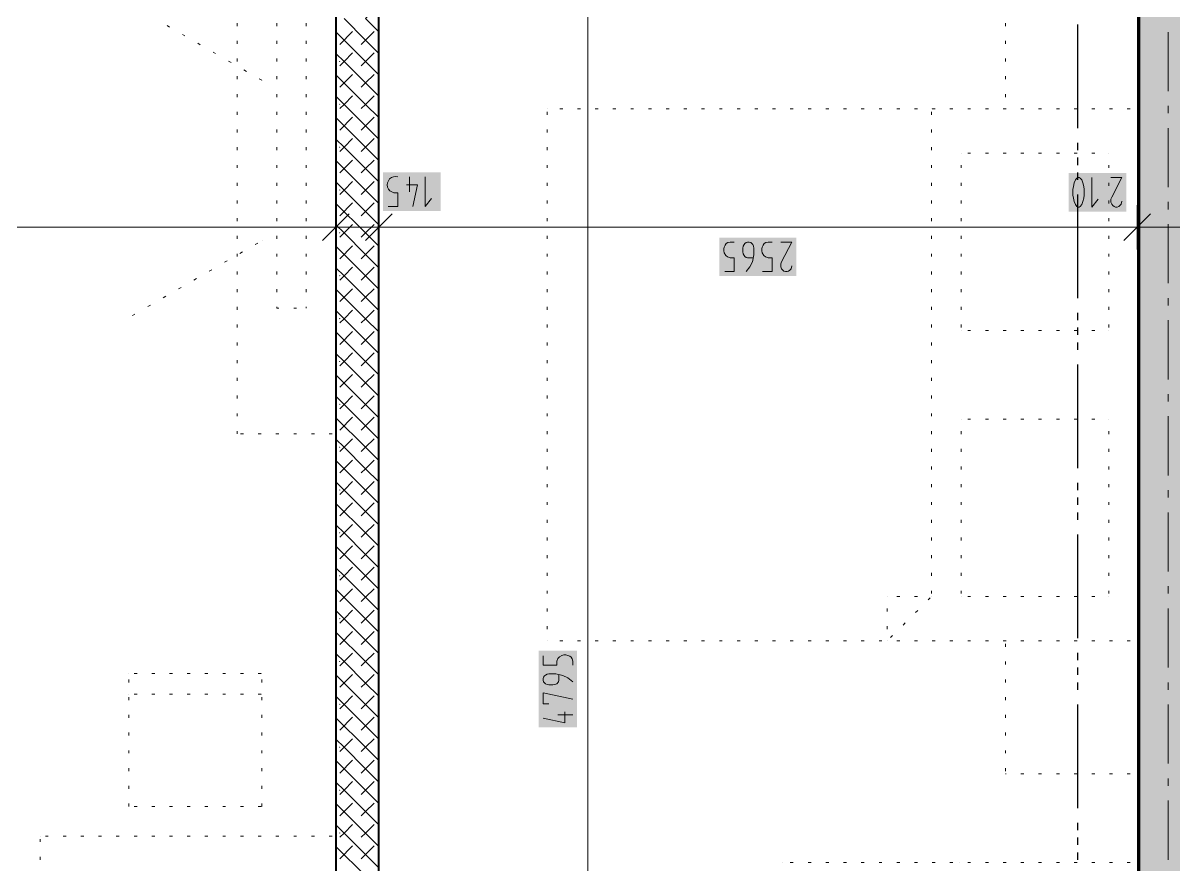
# Model space of a CAD drawing. Header units: millimetres. Extents: x 0 to 594, y 0 to 420.
# Drawn here: x 251.72 to 291.08, y 310.79 to 339.59 of the extents above; entities that cross this region are included whole.
import ezdxf

# ---------------------------------------------------------------- set-up
doc = ezdxf.new("R2010")
doc.units = ezdxf.units.MM
doc.header["$LTSCALE"] = 8
for name, color, linetype in [('PDF_Koty delkove', 7, 'Continuous'), ('PDF_Nabytek', 7, 'Continuous'), ('PDF_Osy hlavni', 7, 'Continuous'), ('PDF_Pozarni useky', 7, 'Continuous'), ('PDF_Pricky zdene', 7, 'Continuous'), ('PDF_Steny obvodove nosne', 7, 'Continuous')]:
    doc.layers.add(name, color=color, linetype=linetype)

msp = doc.modelspace()

# ---------------------------------------------------------------- linework, layer by layer
at = {"layer": 'PDF_Koty delkove', "lineweight": 18}
for points in [[(271.032, 158.52), (271.032, 190.585), (271.032, 206.995), (271.032, 208.461), (271.032, 210.619), (271.032, 238.437), (271.032, 241.166), (271.032, 261.386), (271.032, 264.115), (271.032, 294.09), (271.032, 295.556), (271.032, 344.032)], [(264.936, 334.323), (264.936, 333.817)], [(265.476, 334.323), (265.476, 333.312), (265.692, 333.58)], [(288.273, 334.302), (288.273, 333.291), (288.489, 333.56)], [(288.921, 334.302), (289.299, 334.302), (288.948, 333.627), (288.921, 333.56), (288.921, 333.459), (288.948, 333.392), (288.988, 333.341), (289.029, 333.307), (289.083, 333.291), (289.137, 333.291), (289.191, 333.307)], [(264.828, 334.053), (265.207, 334.053), (265.044, 333.312)], [(289.191, 333.307), (289.231, 333.341), (289.272, 333.392), (289.299, 333.492)], [(262.872, 333.055), (261.962, 332.145)], [(262.417, 333.358), (262.417, 332.6), (262.417, 331.841)], [(264.338, 333.055), (263.428, 332.145)], [(263.883, 333.358), (263.883, 332.6), (263.883, 331.841)], [(290.27, 333.055), (289.36, 332.145)], [(289.815, 333.358), (289.815, 332.6), (289.815, 331.841)], [(291.938, 332.6), (290.473, 332.6), (289.815, 332.6), (265.973, 332.6), (263.883, 332.6), (262.417, 332.6), (240.314, 332.6), (228.247, 332.6), (226.124, 332.6), (220.319, 332.6), (220.304, 332.6), (200.192, 332.6), (198.726, 332.6), (192.141, 332.6), (164.556, 332.6), (162.433, 332.6), (134.833, 332.6), (128.262, 332.6), (126.796, 332.6), (92.019, 332.6), (89.744, 332.6), (88.278, 332.6), (87.52, 332.6)], [(275.714, 331.083), (276.038, 331.083), (276.038, 331.554), (275.903, 331.554), (275.809, 331.589), (275.755, 331.639), (275.701, 331.723), (275.687, 331.79), (275.687, 331.858), (275.701, 331.925), (275.728, 331.992), (275.769, 332.043), (275.822, 332.077), (275.903, 332.094), (276.038, 332.094)], [(276.686, 331.554), (276.498, 331.554), (276.443, 331.572), (276.403, 331.605), (276.376, 331.639), (276.349, 331.689), (276.336, 331.757), (276.336, 331.891), (276.349, 331.959), (276.376, 332.009), (276.403, 332.043), (276.443, 332.077), (276.498, 332.094), (276.551, 332.094), (276.605, 332.077), (276.646, 332.043), (276.673, 332.009), (276.7, 331.959), (276.714, 331.891), (276.714, 331.655), (276.66, 331.42), (276.579, 331.251), (276.443, 331.083)], [(276.984, 331.858), (276.997, 331.925), (277.024, 331.992), (277.065, 332.043), (277.118, 332.077), (277.199, 332.094), (277.334, 332.094)], [(277.01, 331.083), (277.334, 331.083), (277.334, 331.554), (277.199, 331.554), (277.105, 331.589), (277.051, 331.639), (276.997, 331.723), (276.984, 331.79), (276.984, 331.858)], [(277.632, 332.094), (278.01, 332.094), (277.658, 331.42), (277.632, 331.352), (277.632, 331.251), (277.658, 331.184), (277.699, 331.134), (277.739, 331.099), (277.794, 331.083), (277.847, 331.083), (277.901, 331.099), (277.942, 331.134), (277.982, 331.184), (278.01, 331.284)], [(269.504, 317.948), (269.504, 317.624), (269.975, 317.624), (269.975, 317.759), (270.01, 317.853), (270.06, 317.908), (270.144, 317.961), (270.211, 317.975)], [(270.211, 317.975), (270.279, 317.975), (270.346, 317.961), (270.413, 317.934), (270.464, 317.894), (270.498, 317.84), (270.515, 317.759), (270.515, 317.624)], [(270.515, 317.057), (270.346, 317.192), (270.178, 317.273), (269.942, 317.327), (269.705, 317.327), (269.639, 317.313), (269.588, 317.286), (269.555, 317.26), (269.52, 317.219), (269.504, 317.165), (269.504, 317.111), (269.52, 317.057), (269.555, 317.017), (269.588, 316.99), (269.639, 316.962), (269.705, 316.948), (269.841, 316.948), (269.908, 316.962), (269.975, 316.99), (270.026, 317.057), (270.043, 317.111), (270.043, 317.3)], [(269.705, 316.3), (269.504, 316.3), (269.504, 316.679), (270.515, 316.463)], [(270.245, 316.031), (270.245, 315.652), (269.504, 315.815)], [(270.515, 315.923), (270.01, 315.923)]]:
    msp.add_lwpolyline(points, dxfattribs=at)
msp.add_lwpolyline([(264.207, 333.312), (264.531, 333.312), (264.531, 333.783), (264.396, 333.783, -1.034083), (264.531, 334.323)], format="xyb", dxfattribs=at)
msp.add_lwpolyline([(287.625, 333.896), (287.625, 333.694), (287.639, 333.594), (287.666, 333.476), (287.706, 333.375), (287.759, 333.307), (287.787, 333.291), (287.841, 333.291), (287.868, 333.307), (287.922, 333.375), (287.962, 333.476), (287.99, 333.594), (288.003, 333.694), (288.003, 333.896), (287.99, 333.997), (287.962, 334.116), (287.922, 334.217), (287.868, 334.285), (287.841, 334.302), (287.787, 334.302), (287.759, 334.285), (287.706, 334.217), (287.666, 334.116), (287.639, 333.997)], close=True, dxfattribs=at)
at = {"layer": 'PDF_Koty delkove', "color": 7, "lineweight": 18, "true_color": 0xffffff, "transparency": 33554559}
for points in [[(266.006, 334.474), (264.029, 334.474), (266.006, 333.16), (264.029, 333.16)], [(289.451, 334.453), (287.474, 334.453), (289.451, 333.139), (287.474, 333.139)], [(278.162, 332.246), (275.536, 332.246), (278.162, 330.932), (275.536, 330.932)], [(270.667, 315.501), (270.667, 318.126), (269.353, 315.501), (269.353, 318.126)]]:
    msp.add_solid(points, dxfattribs=at)
at = {"layer": 'PDF_Nabytek', "lineweight": 13}
for points in [[(256.73, 339.448), (256.643, 339.499)], [(259.039, 339.48), (259.039, 339.581)], [(260.396, 339.48), (260.396, 339.581)], [(261.406, 339.48), (261.406, 339.581)], [(262.417, 339.48), (262.417, 339.581)], [(285.316, 339.48), (285.316, 339.581)], [(289.865, 339.48), (289.865, 339.581)], [(257.256, 339.145), (257.168, 339.196)], [(259.039, 338.874), (259.039, 338.975)], [(260.396, 338.874), (260.396, 338.975)], [(261.406, 338.874), (261.406, 338.975)], [(262.417, 338.874), (262.417, 338.975)], [(285.316, 338.874), (285.316, 338.975)], [(289.865, 338.874), (289.865, 338.975)], [(257.781, 338.842), (257.693, 338.892)], [(258.306, 338.538), (258.219, 338.589)], [(258.832, 338.235), (258.744, 338.286)], [(259.039, 338.267), (259.039, 338.368)], [(260.396, 338.267), (260.396, 338.368)], [(261.406, 338.267), (261.406, 338.368)], [(262.417, 338.267), (262.417, 338.368)], [(285.316, 338.267), (285.316, 338.368)], [(289.865, 338.267), (289.865, 338.368)], [(259.039, 337.661), (259.039, 337.762)], [(259.357, 337.932), (259.269, 337.982)], [(260.396, 337.661), (260.396, 337.762)], [(261.406, 337.661), (261.406, 337.762)], [(262.417, 337.661), (262.417, 337.762)], [(285.316, 337.661), (285.316, 337.762)], [(289.865, 337.661), (289.865, 337.762)], [(259.882, 337.629), (259.795, 337.679)], [(259.914, 337.61), (259.914, 337.61)], [(259.039, 337.054), (259.039, 337.155)], [(260.396, 337.054), (260.396, 337.155)], [(261.406, 337.054), (261.406, 337.155)], [(262.417, 337.054), (262.417, 337.155)], [(285.316, 337.054), (285.316, 337.155)], [(289.865, 337.054), (289.865, 337.155)], [(259.039, 336.447), (259.039, 336.549)], [(260.396, 336.447), (260.396, 336.549)], [(261.406, 336.447), (261.406, 336.549)], [(262.417, 336.447), (262.417, 336.549)], [(269.646, 336.652), (269.646, 336.652)], [(269.646, 336.652), (269.646, 336.652)], [(269.646, 336.447), (269.646, 336.549)], [(270.173, 336.652), (270.072, 336.652)], [(270.78, 336.652), (270.679, 336.652)], [(271.387, 336.652), (271.286, 336.652)], [(271.993, 336.652), (271.892, 336.652)], [(272.6, 336.652), (272.499, 336.652)], [(273.206, 336.652), (273.105, 336.652)], [(273.813, 336.652), (273.712, 336.652)], [(274.42, 336.652), (274.318, 336.652)], [(275.026, 336.652), (274.925, 336.652)], [(275.633, 336.652), (275.532, 336.652)], [(276.239, 336.652), (276.138, 336.652)], [(276.846, 336.652), (276.745, 336.652)], [(277.452, 336.652), (277.351, 336.652)], [(278.059, 336.652), (277.958, 336.652)], [(278.666, 336.652), (278.565, 336.652)], [(279.272, 336.652), (279.171, 336.652)], [(279.879, 336.652), (279.778, 336.652)], [(280.485, 336.652), (280.384, 336.652)], [(281.092, 336.652), (280.991, 336.652)], [(281.699, 336.652), (281.597, 336.652)], [(282.305, 336.652), (282.204, 336.652)], [(282.788, 336.652), (282.788, 336.652)], [(282.788, 336.447), (282.788, 336.549)], [(282.912, 336.652), (282.811, 336.652)], [(283.518, 336.652), (283.417, 336.652)], [(284.125, 336.652), (284.024, 336.652)], [(284.731, 336.652), (284.63, 336.652)], [(285.338, 336.652), (285.237, 336.652)], [(285.316, 336.652), (285.316, 336.652)], [(285.945, 336.652), (285.843, 336.652)], [(286.551, 336.652), (286.45, 336.652)], [(287.158, 336.652), (287.057, 336.652)], [(287.764, 336.652), (287.663, 336.652)], [(288.371, 336.652), (288.27, 336.652)], [(288.977, 336.652), (288.876, 336.652)], [(289.584, 336.652), (289.483, 336.652)], [(289.865, 336.652), (289.865, 336.652)], [(289.865, 336.652), (289.865, 336.652)], [(289.865, 336.652), (289.865, 336.652)], [(289.865, 336.447), (289.865, 336.549)], [(259.039, 335.841), (259.039, 335.942)], [(260.396, 335.841), (260.396, 335.942)], [(261.406, 335.841), (261.406, 335.942)], [(262.417, 335.841), (262.417, 335.942)], [(269.646, 335.841), (269.646, 335.942)], [(282.788, 335.841), (282.788, 335.942)], [(289.865, 335.841), (289.865, 335.942)], [(259.039, 335.234), (259.039, 335.335)], [(260.396, 335.234), (260.396, 335.335)], [(261.406, 335.234), (261.406, 335.335)], [(262.417, 335.234), (262.417, 335.335)], [(269.646, 335.234), (269.646, 335.335)], [(282.788, 335.234), (282.788, 335.335)], [(283.799, 335.136), (283.799, 335.136)], [(283.799, 335.136), (283.799, 335.136)], [(284.125, 335.136), (284.024, 335.136)], [(284.731, 335.136), (284.63, 335.136)], [(285.338, 335.136), (285.237, 335.136)], [(285.945, 335.136), (285.843, 335.136)], [(286.551, 335.136), (286.45, 335.136)], [(287.158, 335.136), (287.057, 335.136)], [(287.764, 335.136), (287.663, 335.136)], [(288.371, 335.136), (288.27, 335.136)], [(288.854, 335.136), (288.854, 335.136)], [(288.854, 335.136), (288.854, 335.136)], [(289.865, 335.234), (289.865, 335.335)], [(259.039, 334.628), (259.039, 334.729)], [(260.396, 334.628), (260.396, 334.729)], [(261.406, 334.628), (261.406, 334.729)], [(262.417, 334.628), (262.417, 334.729)], [(269.646, 334.628), (269.646, 334.729)], [(282.788, 334.628), (282.788, 334.729)], [(283.799, 334.628), (283.799, 334.729)], [(288.854, 334.628), (288.854, 334.729)], [(289.865, 334.628), (289.865, 334.729)], [(259.039, 334.021), (259.039, 334.122)], [(260.396, 334.021), (260.396, 334.122)], [(261.406, 334.021), (261.406, 334.122)], [(262.417, 334.021), (262.417, 334.122)], [(269.646, 334.021), (269.646, 334.122)], [(282.788, 334.021), (282.788, 334.122)], [(283.799, 334.021), (283.799, 334.122)], [(288.854, 334.021), (288.854, 334.122)], [(289.865, 334.021), (289.865, 334.122)], [(259.039, 333.415), (259.039, 333.516)], [(260.396, 333.415), (260.396, 333.516)], [(261.406, 333.415), (261.406, 333.516)], [(262.417, 333.415), (262.417, 333.516)], [(269.646, 333.415), (269.646, 333.516)], [(282.788, 333.415), (282.788, 333.516)], [(283.799, 333.415), (283.799, 333.516)], [(288.854, 333.415), (288.854, 333.516)], [(289.865, 333.415), (289.865, 333.516)], [(259.039, 332.808), (259.039, 332.909)], [(260.396, 332.808), (260.396, 332.909)], [(261.406, 332.808), (261.406, 332.909)], [(262.417, 332.808), (262.417, 332.909)], [(269.646, 332.808), (269.646, 332.909)], [(282.788, 332.808), (282.788, 332.909)], [(283.799, 332.808), (283.799, 332.909)], [(288.854, 332.808), (288.854, 332.909)], [(289.865, 332.808), (289.865, 332.909)], [(259.039, 332.201), (259.039, 332.302)], [(260.396, 332.201), (260.396, 332.302)], [(261.406, 332.201), (261.406, 332.302)], [(262.417, 332.201), (262.417, 332.302)], [(269.646, 332.201), (269.646, 332.302)], [(282.788, 332.201), (282.788, 332.302)], [(283.799, 332.201), (283.799, 332.302)], [(288.854, 332.201), (288.854, 332.302)], [(289.865, 332.201), (289.865, 332.302)], [(259.661, 332.009), (259.749, 332.06)], [(259.914, 332.156), (259.914, 332.156)], [(258.611, 331.403), (258.698, 331.453)], [(259.039, 331.595), (259.039, 331.696)], [(259.136, 331.706), (259.223, 331.757)], [(260.396, 331.595), (260.396, 331.696)], [(261.406, 331.595), (261.406, 331.696)], [(262.417, 331.595), (262.417, 331.696)], [(269.646, 331.595), (269.646, 331.696)], [(282.788, 331.595), (282.788, 331.696)], [(283.799, 331.595), (283.799, 331.696)], [(288.854, 331.595), (288.854, 331.696)], [(289.865, 331.595), (289.865, 331.696)], [(258.085, 331.1), (258.173, 331.15)], [(259.039, 330.988), (259.039, 331.089)], [(260.396, 330.988), (260.396, 331.089)], [(261.406, 330.988), (261.406, 331.089)], [(262.417, 330.988), (262.417, 331.089)], [(269.646, 330.988), (269.646, 331.089)], [(282.788, 330.988), (282.788, 331.089)], [(283.799, 330.988), (283.799, 331.089)], [(288.854, 330.988), (288.854, 331.089)], [(289.865, 330.988), (289.865, 331.089)], [(257.56, 330.796), (257.647, 330.847)], [(256.509, 330.19), (256.597, 330.24)], [(257.035, 330.493), (257.122, 330.544)], [(259.039, 330.382), (259.039, 330.483)], [(260.396, 330.382), (260.396, 330.483)], [(261.406, 330.382), (261.406, 330.483)], [(262.417, 330.382), (262.417, 330.483)], [(269.646, 330.382), (269.646, 330.483)], [(282.788, 330.382), (282.788, 330.483)], [(283.799, 330.382), (283.799, 330.483)], [(288.854, 330.382), (288.854, 330.483)], [(289.865, 330.382), (289.865, 330.483)], [(255.984, 329.886), (256.072, 329.937)], [(259.039, 329.775), (259.039, 329.876)], [(260.468, 329.828), (260.396, 329.828), (260.396, 329.876)], [(261.406, 329.828), (261.406, 329.876)], [(262.417, 329.775), (262.417, 329.876)], [(269.646, 329.775), (269.646, 329.876)], [(282.788, 329.775), (282.788, 329.876)], [(283.799, 329.775), (283.799, 329.876)], [(288.854, 329.775), (288.854, 329.876)], [(289.865, 329.775), (289.865, 329.876)], [(255.452, 329.579), (255.452, 329.579)], [(255.459, 329.583), (255.546, 329.634)], [(260.396, 329.828), (260.396, 329.828)], [(261.075, 329.828), (260.974, 329.828)], [(261.406, 329.828), (261.406, 329.828)], [(261.406, 329.828), (261.406, 329.828)], [(259.039, 329.168), (259.039, 329.27)], [(262.417, 329.168), (262.417, 329.27)], [(269.646, 329.168), (269.646, 329.27)], [(282.788, 329.168), (282.788, 329.27)], [(283.799, 329.168), (283.799, 329.27)], [(283.799, 329.07), (283.799, 329.07)], [(283.799, 329.07), (283.799, 329.07)], [(284.125, 329.07), (284.024, 329.07)], [(284.731, 329.07), (284.63, 329.07)], [(285.338, 329.07), (285.237, 329.07)], [(285.945, 329.07), (285.843, 329.07)], [(286.551, 329.07), (286.45, 329.07)], [(287.158, 329.07), (287.057, 329.07)], [(287.764, 329.07), (287.663, 329.07)], [(288.371, 329.07), (288.27, 329.07)], [(288.854, 329.168), (288.854, 329.27)], [(288.854, 329.07), (288.854, 329.07)], [(288.854, 329.07), (288.854, 329.07)], [(289.865, 329.168), (289.865, 329.27)], [(259.039, 328.562), (259.039, 328.663)], [(262.417, 328.562), (262.417, 328.663)], [(269.646, 328.562), (269.646, 328.663)], [(282.788, 328.562), (282.788, 328.663)], [(289.865, 328.562), (289.865, 328.663)], [(259.039, 327.955), (259.039, 328.056)], [(262.417, 327.955), (262.417, 328.056)], [(269.646, 327.955), (269.646, 328.056)], [(282.788, 327.955), (282.788, 328.056)], [(289.865, 327.955), (289.865, 328.056)], [(259.039, 327.349), (259.039, 327.45)], [(262.417, 327.349), (262.417, 327.45)], [(269.646, 327.349), (269.646, 327.45)], [(282.788, 327.349), (282.788, 327.45)], [(289.865, 327.349), (289.865, 327.45)], [(259.039, 326.742), (259.039, 326.843)], [(262.417, 326.742), (262.417, 326.843)], [(269.646, 326.742), (269.646, 326.843)], [(282.788, 326.742), (282.788, 326.843)], [(289.865, 326.742), (289.865, 326.843)], [(259.039, 326.136), (259.039, 326.237)], [(262.417, 326.136), (262.417, 326.237)], [(269.646, 326.136), (269.646, 326.237)], [(282.788, 326.136), (282.788, 326.237)], [(283.799, 326.037), (283.799, 326.037)], [(283.799, 326.037), (283.799, 326.037)], [(284.125, 326.037), (284.024, 326.037)], [(284.731, 326.037), (284.63, 326.037)], [(285.338, 326.037), (285.237, 326.037)], [(285.945, 326.037), (285.843, 326.037)], [(286.551, 326.037), (286.45, 326.037)], [(287.158, 326.037), (287.057, 326.037)], [(287.764, 326.037), (287.663, 326.037)], [(288.371, 326.037), (288.27, 326.037)], [(288.854, 326.037), (288.854, 326.037)], [(288.854, 326.037), (288.854, 326.037)], [(289.865, 326.136), (289.865, 326.237)], [(259.039, 325.531), (259.039, 325.63)], [(259.039, 325.531), (259.039, 325.531)], [(259.255, 325.531), (259.154, 325.531)], [(259.862, 325.531), (259.761, 325.531)], [(260.468, 325.531), (260.367, 325.531)], [(261.075, 325.531), (260.974, 325.531)], [(261.681, 325.531), (261.58, 325.531)], [(262.288, 325.531), (262.187, 325.531)], [(262.417, 325.531), (262.417, 325.63)], [(262.417, 325.531), (262.417, 325.531)], [(262.417, 325.531), (262.417, 325.531)], [(269.646, 325.529), (269.646, 325.63)], [(282.788, 325.529), (282.788, 325.63)], [(283.799, 325.529), (283.799, 325.63)], [(288.854, 325.529), (288.854, 325.63)], [(289.865, 325.529), (289.865, 325.63)], [(269.646, 324.922), (269.646, 325.024)], [(282.788, 324.922), (282.788, 325.024)], [(283.799, 324.922), (283.799, 325.024)], [(288.854, 324.922), (288.854, 325.024)], [(289.865, 324.922), (289.865, 325.024)], [(269.646, 324.316), (269.646, 324.417)], [(282.788, 324.316), (282.788, 324.417)], [(283.799, 324.316), (283.799, 324.417)], [(288.854, 324.316), (288.854, 324.417)], [(289.865, 324.316), (289.865, 324.417)], [(269.646, 323.709), (269.646, 323.81)], [(282.788, 323.709), (282.788, 323.81)], [(283.799, 323.709), (283.799, 323.81)], [(288.854, 323.709), (288.854, 323.81)], [(289.865, 323.709), (289.865, 323.81)], [(269.646, 323.103), (269.646, 323.204)], [(282.788, 323.103), (282.788, 323.204)], [(283.799, 323.103), (283.799, 323.204)], [(288.854, 323.103), (288.854, 323.204)], [(289.865, 323.103), (289.865, 323.204)], [(269.646, 322.496), (269.646, 322.597)], [(282.788, 322.496), (282.788, 322.597)], [(283.799, 322.496), (283.799, 322.597)], [(288.854, 322.496), (288.854, 322.597)], [(289.865, 322.496), (289.865, 322.597)], [(269.646, 321.89), (269.646, 321.991)], [(282.788, 321.89), (282.788, 321.991)], [(283.799, 321.89), (283.799, 321.991)], [(288.854, 321.89), (288.854, 321.991)], [(289.865, 321.89), (289.865, 321.991)], [(269.646, 321.283), (269.646, 321.384)], [(282.788, 321.283), (282.788, 321.384)], [(283.799, 321.283), (283.799, 321.384)], [(288.854, 321.283), (288.854, 321.384)], [(289.865, 321.283), (289.865, 321.384)], [(269.646, 320.676), (269.646, 320.777)], [(282.788, 320.676), (282.788, 320.777)], [(283.799, 320.676), (283.799, 320.777)], [(288.854, 320.676), (288.854, 320.777)], [(289.865, 320.676), (289.865, 320.777)], [(269.646, 320.07), (269.646, 320.171)], [(282.788, 320.07), (282.788, 320.171)], [(283.799, 320.07), (283.799, 320.171)], [(288.854, 320.07), (288.854, 320.171)], [(289.865, 320.07), (289.865, 320.171)], [(281.272, 319.971), (281.272, 319.971)], [(281.272, 319.971), (281.272, 319.971)], [(281.699, 319.971), (281.597, 319.971)], [(282.305, 319.971), (282.204, 319.971)], [(282.671, 319.854), (282.743, 319.925)], [(282.788, 319.971), (282.788, 319.971)], [(282.788, 319.971), (282.788, 319.971)], [(282.788, 319.971), (282.788, 319.971)], [(283.799, 319.971), (283.799, 319.971)], [(283.799, 319.971), (283.799, 319.971)], [(284.125, 319.971), (284.024, 319.971)], [(284.731, 319.971), (284.63, 319.971)], [(285.338, 319.971), (285.237, 319.971)], [(285.945, 319.971), (285.843, 319.971)], [(286.551, 319.971), (286.45, 319.971)], [(287.158, 319.971), (287.057, 319.971)], [(287.764, 319.971), (287.663, 319.971)], [(288.371, 319.971), (288.27, 319.971)], [(288.854, 319.971), (288.854, 319.971)], [(288.854, 319.971), (288.854, 319.971)], [(269.646, 319.463), (269.646, 319.564)], [(281.272, 319.463), (281.272, 319.564)], [(282.242, 319.425), (282.314, 319.496)], [(289.865, 319.463), (289.865, 319.564)], [(269.646, 318.857), (269.646, 318.958)], [(281.272, 318.857), (281.272, 318.958)], [(281.813, 318.996), (281.885, 319.068)], [(289.865, 318.857), (289.865, 318.958)], [(269.646, 318.455), (269.646, 318.455)], [(269.646, 318.455), (269.646, 318.455)], [(270.173, 318.455), (270.072, 318.455)], [(270.78, 318.455), (270.679, 318.455)], [(271.387, 318.455), (271.286, 318.455)], [(271.993, 318.455), (271.892, 318.455)], [(272.6, 318.455), (272.499, 318.455)], [(273.206, 318.455), (273.105, 318.455)], [(273.813, 318.455), (273.712, 318.455)], [(274.42, 318.455), (274.318, 318.455)], [(275.026, 318.455), (274.925, 318.455)], [(275.633, 318.455), (275.532, 318.455)], [(276.239, 318.455), (276.138, 318.455)], [(276.846, 318.455), (276.745, 318.455)], [(277.452, 318.455), (277.351, 318.455)], [(278.059, 318.455), (277.958, 318.455)], [(278.666, 318.455), (278.565, 318.455)], [(279.272, 318.455), (279.171, 318.455)], [(279.879, 318.455), (279.778, 318.455)], [(280.485, 318.455), (280.384, 318.455)], [(281.092, 318.455), (280.991, 318.455)], [(281.272, 318.455), (281.272, 318.455)], [(281.272, 318.455), (281.272, 318.455)], [(281.385, 318.567), (281.456, 318.639)], [(281.699, 318.455), (281.597, 318.455)], [(282.305, 318.455), (282.204, 318.455)], [(282.912, 318.455), (282.811, 318.455)], [(283.518, 318.455), (283.417, 318.455)], [(284.125, 318.455), (284.024, 318.455)], [(284.731, 318.455), (284.63, 318.455)], [(285.338, 318.455), (285.237, 318.455)], [(285.316, 318.455), (285.316, 318.455)], [(285.945, 318.455), (285.843, 318.455)], [(286.551, 318.455), (286.45, 318.455)], [(287.158, 318.455), (287.057, 318.455)], [(287.764, 318.455), (287.663, 318.455)], [(288.371, 318.455), (288.27, 318.455)], [(288.977, 318.455), (288.876, 318.455)], [(289.584, 318.455), (289.483, 318.455)], [(289.865, 318.455), (289.865, 318.455)], [(289.865, 318.455), (289.865, 318.455)], [(289.865, 318.455), (289.865, 318.455)], [(285.316, 318.25), (285.316, 318.351)], [(289.865, 318.25), (289.865, 318.351)], [(285.316, 317.643), (285.316, 317.745)], [(289.865, 317.643), (289.865, 317.745)], [(255.336, 317.343), (255.336, 317.343)], [(255.336, 317.343), (255.336, 317.343)], [(255.616, 317.343), (255.514, 317.343)], [(256.222, 317.343), (256.121, 317.343)], [(256.829, 317.343), (256.728, 317.343)], [(257.435, 317.343), (257.334, 317.343)], [(258.042, 317.343), (257.941, 317.343)], [(258.648, 317.343), (258.547, 317.343)], [(259.255, 317.343), (259.154, 317.343)], [(259.862, 317.343), (259.761, 317.343)], [(259.886, 317.343), (259.886, 317.343)], [(259.886, 317.343), (259.886, 317.343)], [(255.336, 317.037), (255.336, 317.138)], [(259.886, 317.037), (259.886, 317.138)], [(285.316, 317.037), (285.316, 317.138)], [(289.865, 317.037), (289.865, 317.138)], [(255.336, 316.635), (255.336, 316.635)], [(255.336, 316.43), (255.336, 316.531)], [(255.616, 316.635), (255.514, 316.635)], [(256.222, 316.635), (256.121, 316.635)], [(256.829, 316.635), (256.728, 316.635)], [(257.435, 316.635), (257.334, 316.635)], [(258.042, 316.635), (257.941, 316.635)], [(258.648, 316.635), (258.547, 316.635)], [(259.255, 316.635), (259.154, 316.635)], [(259.862, 316.635), (259.761, 316.635)], [(259.886, 316.635), (259.886, 316.635)], [(259.886, 316.43), (259.886, 316.531)], [(285.316, 316.43), (285.316, 316.531)], [(289.865, 316.43), (289.865, 316.531)], [(255.336, 315.824), (255.336, 315.925)], [(259.886, 315.824), (259.886, 315.925)], [(285.316, 315.824), (285.316, 315.925)], [(289.865, 315.824), (289.865, 315.925)], [(255.336, 315.217), (255.336, 315.318)], [(259.886, 315.217), (259.886, 315.318)], [(285.316, 315.217), (285.316, 315.318)], [(289.865, 315.217), (289.865, 315.318)], [(255.336, 314.611), (255.336, 314.712)], [(259.886, 314.611), (259.886, 314.712)], [(285.316, 314.611), (285.316, 314.712)], [(289.865, 314.611), (289.865, 314.712)], [(255.336, 314.004), (255.336, 314.105)], [(259.886, 314.004), (259.886, 314.105)], [(285.316, 314.004), (285.316, 314.105)], [(289.865, 314.004), (289.865, 314.105)], [(285.316, 313.905), (285.316, 313.905)], [(285.338, 313.905), (285.316, 313.905)], [(285.316, 313.905), (285.316, 313.905)], [(285.945, 313.905), (285.843, 313.905)], [(286.551, 313.905), (286.45, 313.905)], [(287.158, 313.905), (287.057, 313.905)], [(287.764, 313.905), (287.663, 313.905)], [(288.371, 313.905), (288.27, 313.905)], [(288.977, 313.905), (288.876, 313.905)], [(289.584, 313.905), (289.483, 313.905)], [(289.865, 313.905), (289.865, 313.905)], [(289.865, 313.905), (289.865, 313.905)], [(255.336, 313.397), (255.336, 313.498)], [(259.886, 313.397), (259.886, 313.498)], [(255.336, 312.793), (255.336, 312.892)], [(255.336, 312.793), (255.336, 312.793)], [(255.336, 312.793), (255.336, 312.793)], [(255.616, 312.793), (255.514, 312.793)], [(256.222, 312.793), (256.121, 312.793)], [(256.829, 312.793), (256.728, 312.793)], [(257.435, 312.793), (257.334, 312.793)], [(258.042, 312.793), (257.941, 312.793)], [(258.648, 312.793), (258.547, 312.793)], [(259.255, 312.793), (259.154, 312.793)], [(259.862, 312.793), (259.761, 312.793)], [(259.886, 312.793), (259.886, 312.892)], [(259.886, 312.793), (259.886, 312.793)], [(259.886, 312.793), (259.886, 312.793)], [(252.308, 311.782), (252.308, 311.782)], [(252.308, 311.782), (252.308, 311.782)], [(252.583, 311.782), (252.482, 311.782)], [(253.189, 311.782), (253.088, 311.782)], [(253.796, 311.782), (253.695, 311.782)], [(254.402, 311.782), (254.301, 311.782)], [(255.009, 311.782), (254.908, 311.782)], [(255.616, 311.782), (255.514, 311.782)], [(256.222, 311.782), (256.121, 311.782)], [(256.829, 311.782), (256.728, 311.782)], [(257.435, 311.782), (257.334, 311.782)], [(258.042, 311.782), (257.941, 311.782)], [(258.648, 311.782), (258.547, 311.782)], [(259.255, 311.782), (259.154, 311.782)], [(259.862, 311.782), (259.761, 311.782)], [(260.468, 311.782), (260.367, 311.782)], [(261.075, 311.782), (260.974, 311.782)], [(261.681, 311.782), (261.58, 311.782)], [(262.288, 311.782), (262.187, 311.782)], [(262.417, 311.782), (262.417, 311.782)], [(262.417, 311.782), (262.417, 311.782)], [(252.308, 311.578), (252.308, 311.679)], [(262.417, 311.578), (262.417, 311.679)], [(252.308, 310.971), (252.308, 311.072)], [(262.417, 310.971), (262.417, 311.072)], [(277.683, 310.872), (277.683, 310.872)], [(277.683, 310.872), (277.683, 310.872)], [(277.683, 310.872), (277.683, 310.872)], [(278.059, 310.872), (277.958, 310.872)], [(278.666, 310.872), (278.565, 310.872)], [(279.272, 310.872), (279.171, 310.872)], [(279.879, 310.872), (279.778, 310.872)], [(280.485, 310.872), (280.384, 310.872)], [(281.092, 310.872), (280.991, 310.872)], [(281.699, 310.872), (281.597, 310.872)], [(282.305, 310.872), (282.204, 310.872)], [(282.912, 310.872), (282.811, 310.872)], [(283.518, 310.872), (283.417, 310.872)], [(283.749, 310.872), (283.749, 310.872)], [(284.125, 310.872), (284.024, 310.872)], [(284.731, 310.872), (284.63, 310.872)], [(285.338, 310.872), (285.237, 310.872)], [(285.945, 310.872), (285.843, 310.872)], [(286.551, 310.872), (286.45, 310.872)], [(287.158, 310.872), (287.057, 310.872)], [(287.764, 310.872), (287.663, 310.872)], [(288.371, 310.872), (288.27, 310.872)], [(288.977, 310.872), (288.876, 310.872)], [(289.584, 310.872), (289.483, 310.872)], [(289.815, 310.872), (289.815, 310.872)]]:
    msp.add_lwpolyline(points, dxfattribs=at)
at = {"layer": 'PDF_Osy hlavni', "lineweight": 18}
for points in [[(290.876, 337.256), (290.876, 339.278)], [(290.876, 336.498), (290.876, 336.751)], [(290.876, 333.971), (290.876, 335.993)], [(290.876, 333.212), (290.876, 333.465)], [(290.876, 330.685), (290.876, 332.707)], [(290.876, 329.927), (290.876, 330.179)], [(290.876, 327.399), (290.876, 329.421)], [(290.876, 326.641), (290.876, 326.894)], [(290.876, 324.114), (290.876, 326.136)], [(290.876, 323.355), (290.876, 323.608)], [(290.876, 320.828), (290.876, 322.85)], [(290.876, 320.07), (290.876, 320.323)], [(290.876, 317.542), (290.876, 319.564)], [(290.876, 316.784), (290.876, 317.037)], [(290.876, 314.257), (290.876, 316.279)], [(290.876, 313.498), (290.876, 313.751)], [(290.876, 310.971), (290.876, 312.993)]]:
    msp.add_lwpolyline(points, dxfattribs=at)
at = {"layer": 'PDF_Pozarni useky', "lineweight": 30}
for points in [[(287.793, 335.993), (287.793, 339.531)], [(287.793, 335.234), (287.793, 335.487)], [(287.793, 334.729), (287.793, 334.982)], [(287.793, 334.223), (287.793, 334.476)], [(287.793, 330.179), (287.793, 333.718)], [(287.793, 329.421), (287.793, 329.674)], [(287.793, 328.916), (287.793, 329.168)], [(287.793, 328.41), (287.793, 328.663)], [(287.793, 324.366), (287.793, 327.905)], [(287.793, 323.608), (287.793, 323.861)], [(287.793, 323.103), (287.793, 323.355)], [(287.793, 322.597), (287.793, 322.85)], [(287.793, 318.553), (287.793, 322.092)], [(287.793, 317.795), (287.793, 318.048)], [(287.793, 317.29), (287.793, 317.542)], [(287.793, 316.784), (287.793, 317.037)], [(287.793, 312.74), (287.793, 316.279)], [(287.793, 311.982), (287.793, 312.235)], [(287.793, 311.477), (287.793, 311.729)], [(287.793, 310.971), (287.793, 311.224)]]:
    msp.add_lwpolyline(points, dxfattribs=at)
at = {"layer": 'PDF_Pricky zdene', "lineweight": 40}
msp.add_lwpolyline([(263.883, 295.556), (263.883, 344.032), (263.883, 344.184), (262.417, 344.184), (262.417, 344.032), (262.417, 295.556), (262.417, 295.556)], close=True, dxfattribs=at)
at = {"layer": 'PDF_Pricky zdene', "lineweight": 9}
for points in [[(263.428, 339.003), (262.695, 339.735)], [(263.883, 339.281), (263.428, 339.735), (263.722, 340.029)], [(262.549, 338.856), (262.989, 339.296)], [(263.428, 339.003), (263.722, 339.296)], [(263.428, 338.27), (262.417, 339.281)], [(263.282, 338.856), (263.428, 339.003)], [(263.883, 338.548), (263.428, 339.003)], [(262.695, 338.27), (262.417, 338.548)], [(262.695, 338.27), (262.989, 338.563)], [(263.883, 337.815), (263.428, 338.27), (263.722, 338.563)], [(262.549, 338.123), (262.695, 338.27)], [(263.428, 337.537), (262.695, 338.27)], [(263.282, 338.123), (263.428, 338.27)], [(263.282, 336.657), (263.428, 336.804), (262.417, 337.815)], [(262.549, 337.39), (262.989, 337.83)], [(263.428, 337.537), (263.722, 337.83)], [(263.282, 337.39), (263.428, 337.537)], [(263.883, 337.082), (263.428, 337.537)], [(262.695, 336.804), (262.417, 337.082)], [(262.695, 336.804), (262.989, 337.097)], [(263.883, 336.349), (263.428, 336.804), (263.722, 337.097)], [(262.549, 336.657), (262.695, 336.804)], [(263.428, 336.071), (262.695, 336.804)], [(263.428, 335.338), (262.417, 336.349)], [(262.549, 335.924), (262.989, 336.364)], [(263.428, 336.071), (263.722, 336.364)], [(263.282, 335.924), (263.428, 336.071)], [(263.883, 335.616), (263.428, 336.071)], [(262.695, 335.338), (262.417, 335.616)], [(262.695, 335.338), (262.989, 335.631)], [(263.883, 334.883), (263.428, 335.338), (263.722, 335.631)], [(262.549, 335.191), (262.695, 335.338)], [(263.428, 334.605), (262.695, 335.338)], [(263.282, 335.191), (263.428, 335.338)], [(263.428, 333.872), (262.417, 334.883)], [(262.549, 334.458), (262.989, 334.898)], [(263.282, 334.458), (263.428, 334.605)], [(263.428, 334.605), (263.722, 334.898)], [(263.883, 334.15), (263.428, 334.605)], [(262.695, 333.872), (262.417, 334.15)], [(262.549, 333.725), (262.695, 333.872)], [(262.695, 333.872), (262.989, 334.165)], [(263.428, 333.139), (262.695, 333.872)], [(263.282, 333.725), (263.428, 333.872)], [(263.883, 333.417), (263.428, 333.872), (263.722, 334.165)], [(263.428, 332.406), (262.417, 333.417)], [(262.549, 332.992), (262.989, 333.432)], [(263.428, 333.139), (263.722, 333.432)], [(263.282, 332.992), (263.428, 333.139)], [(263.883, 332.684), (263.428, 333.139)], [(262.695, 332.406), (262.417, 332.684)], [(262.695, 332.406), (262.989, 332.699)], [(263.883, 331.951), (263.428, 332.406), (263.722, 332.699)], [(262.549, 332.259), (262.695, 332.406)], [(263.428, 331.673), (262.695, 332.406)], [(263.282, 332.259), (263.428, 332.406)], [(263.282, 330.793), (263.428, 330.94), (262.417, 331.951)], [(262.549, 331.526), (262.989, 331.966)], [(263.883, 331.218), (263.428, 331.673), (263.722, 331.966)], [(263.282, 331.526), (263.428, 331.673)], [(262.695, 330.94), (262.417, 331.218)], [(262.695, 330.94), (262.989, 331.233)], [(263.428, 330.94), (263.722, 331.233)], [(262.549, 330.793), (262.695, 330.94)], [(263.428, 330.207), (262.695, 330.94)], [(263.883, 330.485), (263.428, 330.94)], [(263.428, 329.474), (262.417, 330.485)], [(262.549, 330.061), (262.989, 330.5)], [(263.883, 329.752), (263.428, 330.207), (263.722, 330.5)], [(263.282, 330.061), (263.428, 330.207)], [(262.695, 329.474), (262.417, 329.752)], [(262.549, 329.328), (262.695, 329.474)], [(262.695, 329.474), (262.989, 329.767)], [(263.428, 328.741), (262.695, 329.474)], [(263.282, 329.328), (263.428, 329.474)], [(263.428, 329.474), (263.722, 329.767)], [(263.883, 329.02), (263.428, 329.474)], [(263.428, 328.008), (262.417, 329.02)], [(262.549, 328.595), (262.989, 329.034)], [(263.282, 328.595), (263.428, 328.741)], [(263.428, 328.741), (263.722, 329.034)], [(263.883, 328.287), (263.428, 328.741)], [(262.695, 328.008), (262.417, 328.287)], [(262.695, 328.008), (262.989, 328.301)], [(263.428, 328.008), (263.722, 328.301)], [(262.549, 327.862), (262.695, 328.008)], [(263.428, 327.275), (262.695, 328.008)], [(263.282, 327.862), (263.428, 328.008)], [(263.883, 327.554), (263.428, 328.008)], [(263.282, 326.396), (263.428, 326.542), (262.417, 327.554)], [(262.549, 327.129), (262.989, 327.568)], [(263.428, 327.275), (263.722, 327.568)], [(263.282, 327.129), (263.428, 327.275)], [(263.883, 326.821), (263.428, 327.275)], [(262.695, 326.542), (262.417, 326.821)], [(262.695, 326.542), (262.989, 326.836)], [(263.428, 326.542), (263.722, 326.836)], [(262.549, 326.396), (262.695, 326.542)], [(263.428, 325.809), (262.695, 326.542)], [(263.883, 326.088), (263.428, 326.542)], [(263.282, 324.93), (263.428, 325.076), (262.417, 326.088)], [(262.549, 325.663), (262.989, 326.103)], [(263.428, 325.809), (263.722, 326.103)], [(263.282, 325.663), (263.428, 325.809)], [(263.883, 325.355), (263.428, 325.809)], [(262.695, 325.076), (262.417, 325.355)], [(262.695, 325.076), (262.989, 325.37)], [(263.428, 325.076), (263.722, 325.37)], [(262.549, 324.93), (262.695, 325.076)], [(263.428, 324.343), (262.695, 325.076)], [(263.883, 324.622), (263.428, 325.076)], [(263.428, 323.611), (262.417, 324.622)], [(262.549, 324.197), (262.989, 324.637)], [(263.282, 324.197), (263.428, 324.343)], [(263.428, 324.343), (263.722, 324.637)], [(263.883, 323.889), (263.428, 324.343)], [(262.695, 323.611), (262.417, 323.889)], [(262.549, 323.464), (262.695, 323.611)], [(262.695, 323.611), (262.989, 323.904)], [(263.428, 322.878), (262.695, 323.611)], [(263.282, 323.464), (263.428, 323.611)], [(263.428, 323.611), (263.722, 323.904)], [(263.883, 323.156), (263.428, 323.611)], [(263.282, 321.998), (263.428, 322.145), (262.417, 323.156)], [(262.549, 322.731), (262.989, 323.171)], [(263.428, 322.878), (263.722, 323.171)], [(263.282, 322.731), (263.428, 322.878)], [(263.883, 322.423), (263.428, 322.878)], [(262.695, 322.145), (262.417, 322.423)], [(262.695, 322.145), (262.989, 322.438)], [(263.428, 322.145), (263.722, 322.438)], [(262.549, 321.998), (262.695, 322.145)], [(263.428, 321.412), (262.695, 322.145)], [(263.883, 321.69), (263.428, 322.145)], [(263.282, 320.532), (263.428, 320.679), (262.417, 321.69)], [(262.549, 321.265), (262.989, 321.705)], [(263.428, 321.412), (263.722, 321.705)], [(263.282, 321.265), (263.428, 321.412)], [(263.883, 320.957), (263.428, 321.412)], [(262.695, 320.679), (262.417, 320.957)], [(262.695, 320.679), (262.989, 320.972)], [(263.428, 320.679), (263.722, 320.972)], [(262.549, 320.532), (262.695, 320.679)], [(263.282, 319.799), (263.428, 319.946), (262.695, 320.679)], [(263.883, 320.224), (263.428, 320.679)], [(263.428, 319.213), (262.417, 320.224)], [(262.549, 319.799), (262.989, 320.239)], [(263.428, 319.946), (263.722, 320.239)], [(263.883, 319.491), (263.428, 319.946)], [(262.695, 319.213), (262.417, 319.491)], [(262.549, 319.066), (262.695, 319.213)], [(263.282, 318.333), (263.428, 318.48), (262.695, 319.213), (262.989, 319.506)], [(263.282, 319.066), (263.428, 319.213)], [(263.883, 318.758), (263.428, 319.213), (263.722, 319.506)], [(263.428, 317.747), (262.417, 318.758)], [(262.549, 318.333), (262.989, 318.773)], [(263.428, 318.48), (263.722, 318.773)], [(263.883, 318.025), (263.428, 318.48)], [(262.549, 317.6), (262.695, 317.747), (262.989, 318.04)], [(263.883, 317.292), (263.428, 317.747), (263.722, 318.04)], [(262.695, 317.747), (262.417, 318.025)], [(263.428, 317.014), (262.695, 317.747)], [(263.282, 317.6), (263.428, 317.747)], [(263.428, 316.281), (262.417, 317.292)], [(262.549, 316.867), (262.989, 317.307)], [(263.883, 316.559), (263.428, 317.014), (263.722, 317.307)], [(263.282, 316.867), (263.428, 317.014)], [(262.695, 316.281), (262.417, 316.559)], [(262.549, 316.134), (262.695, 316.281), (262.989, 316.574)], [(263.282, 316.134), (263.428, 316.281), (263.722, 316.574)], [(263.428, 315.548), (262.695, 316.281)], [(263.883, 315.826), (263.428, 316.281)], [(263.428, 314.815), (262.417, 315.826)], [(262.549, 315.401), (262.989, 315.841)], [(263.883, 315.093), (263.428, 315.548), (263.722, 315.841)], [(263.282, 315.401), (263.428, 315.548)], [(262.695, 314.815), (262.417, 315.093)], [(262.549, 314.669), (262.695, 314.815), (262.989, 315.108)], [(263.282, 314.669), (263.428, 314.815), (263.722, 315.108)], [(263.428, 314.082), (262.695, 314.815)], [(263.883, 314.36), (263.428, 314.815)], [(263.428, 313.349), (262.417, 314.36)], [(262.549, 313.936), (262.989, 314.375)], [(263.883, 313.628), (263.428, 314.082), (263.722, 314.375)], [(263.282, 313.936), (263.428, 314.082)], [(262.695, 313.349), (262.417, 313.628)], [(262.549, 313.203), (262.695, 313.349), (262.989, 313.642)], [(263.428, 312.616), (262.695, 313.349)], [(263.282, 313.203), (263.428, 313.349), (263.722, 313.642)], [(263.883, 312.895), (263.428, 313.349)], [(263.428, 311.883), (262.417, 312.895)], [(262.549, 312.47), (262.989, 312.909)], [(263.282, 312.47), (263.428, 312.616)], [(263.883, 312.162), (263.428, 312.616), (263.722, 312.909)], [(262.695, 311.883), (262.417, 312.162)], [(262.549, 311.737), (262.695, 311.883), (262.989, 312.176)], [(263.282, 311.737), (263.428, 311.883), (263.722, 312.176)], [(263.428, 311.15), (262.695, 311.883)], [(263.883, 311.429), (263.428, 311.883)], [(263.428, 310.417), (262.417, 311.429)], [(262.549, 311.004), (262.989, 311.444)], [(263.883, 310.696), (263.428, 311.15), (263.722, 311.444)], [(263.282, 311.004), (263.428, 311.15)]]:
    msp.add_lwpolyline(points, dxfattribs=at)
at = {"layer": 'PDF_Pricky zdene', "lineweight": 9, "transparency": 33554559}
for points in [[(262.549, 338.25), (262.526, 338.272), (262.572, 338.272), (262.549, 338.295)], [(263.428, 338.247), (263.406, 338.27), (263.451, 338.27), (263.428, 338.292)], [(262.549, 336.784), (262.526, 336.807), (262.572, 336.807), (262.549, 336.829)], [(263.428, 336.781), (263.406, 336.804), (263.451, 336.804), (263.428, 336.826)], [(262.549, 335.318), (262.526, 335.341), (262.572, 335.341), (262.549, 335.363)], [(263.428, 335.315), (263.406, 335.338), (263.451, 335.338), (263.428, 335.36)], [(262.549, 333.852), (262.526, 333.875), (262.572, 333.875), (262.549, 333.898)], [(263.428, 333.849), (263.406, 333.872), (263.451, 333.872), (263.428, 333.895)], [(262.549, 332.386), (262.526, 332.409), (262.572, 332.409), (262.549, 332.432)], [(263.428, 332.383), (263.406, 332.406), (263.451, 332.406), (263.428, 332.429)], [(262.549, 330.92), (262.526, 330.943), (262.572, 330.943), (262.549, 330.966)], [(263.428, 330.917), (263.406, 330.94), (263.451, 330.94), (263.428, 330.963)], [(262.549, 329.454), (262.526, 329.477), (262.572, 329.477), (262.549, 329.5)], [(263.428, 329.451), (263.406, 329.474), (263.451, 329.474), (263.428, 329.497)], [(262.549, 327.988), (262.526, 328.011), (262.572, 328.011), (262.549, 328.034)], [(263.428, 327.985), (263.406, 328.008), (263.451, 328.008), (263.428, 328.031)], [(262.549, 326.523), (262.526, 326.545), (262.572, 326.545), (262.549, 326.568)], [(263.428, 326.52), (263.406, 326.542), (263.451, 326.542), (263.428, 326.565)], [(262.549, 325.057), (262.526, 325.079), (262.572, 325.079), (262.549, 325.102)], [(263.428, 325.054), (263.406, 325.076), (263.451, 325.076), (263.428, 325.099)], [(262.549, 323.591), (262.526, 323.613), (262.572, 323.613), (262.549, 323.636)], [(263.428, 323.588), (263.406, 323.611), (263.451, 323.611), (263.428, 323.633)], [(262.549, 322.125), (262.526, 322.148), (262.572, 322.148), (262.549, 322.17)], [(263.428, 322.122), (263.406, 322.145), (263.451, 322.145), (263.428, 322.167)], [(262.549, 320.659), (262.526, 320.682), (262.572, 320.682), (262.549, 320.704)], [(263.428, 320.656), (263.406, 320.679), (263.451, 320.679), (263.428, 320.701)], [(262.549, 319.193), (262.526, 319.216), (262.572, 319.216), (262.549, 319.239)], [(263.428, 319.19), (263.406, 319.213), (263.451, 319.213), (263.428, 319.236)], [(262.549, 317.727), (262.526, 317.75), (262.572, 317.75), (262.549, 317.773)], [(263.428, 317.724), (263.406, 317.747), (263.451, 317.747), (263.428, 317.77)], [(262.549, 316.261), (262.526, 316.284), (262.572, 316.284), (262.549, 316.307)], [(263.428, 316.258), (263.406, 316.281), (263.451, 316.281), (263.428, 316.304)], [(262.549, 314.795), (262.526, 314.818), (262.572, 314.818), (262.549, 314.841)], [(263.428, 314.792), (263.406, 314.815), (263.451, 314.815), (263.428, 314.838)], [(262.549, 313.329), (262.526, 313.352), (262.572, 313.352), (262.549, 313.375)], [(263.428, 313.326), (263.406, 313.349), (263.451, 313.349), (263.428, 313.372)], [(262.549, 311.863), (262.526, 311.886), (262.572, 311.886), (262.549, 311.909)], [(263.428, 311.861), (263.406, 311.883), (263.451, 311.883), (263.428, 311.906)]]:
    msp.add_solid(points, dxfattribs=at)
at = {"layer": 'PDF_Steny obvodove nosne', "lineweight": 70}
msp.add_lwpolyline([(291.887, 346.408), (289.865, 346.408), (289.865, 344.032), (289.865, 265.985), (289.865, 263.407), (291.887, 263.407), (291.887, 265.985), (291.887, 344.184)], dxfattribs=at)
at = {"layer": 'PDF_Steny obvodove nosne', "color": 9, "lineweight": 9, "true_color": 0xc0c0c0, "transparency": 33554559}
msp.add_solid([(291.887, 263.407), (291.887, 346.408), (289.865, 263.407), (289.865, 346.408)], dxfattribs=at)

doc.saveas('drawing.dxf')
